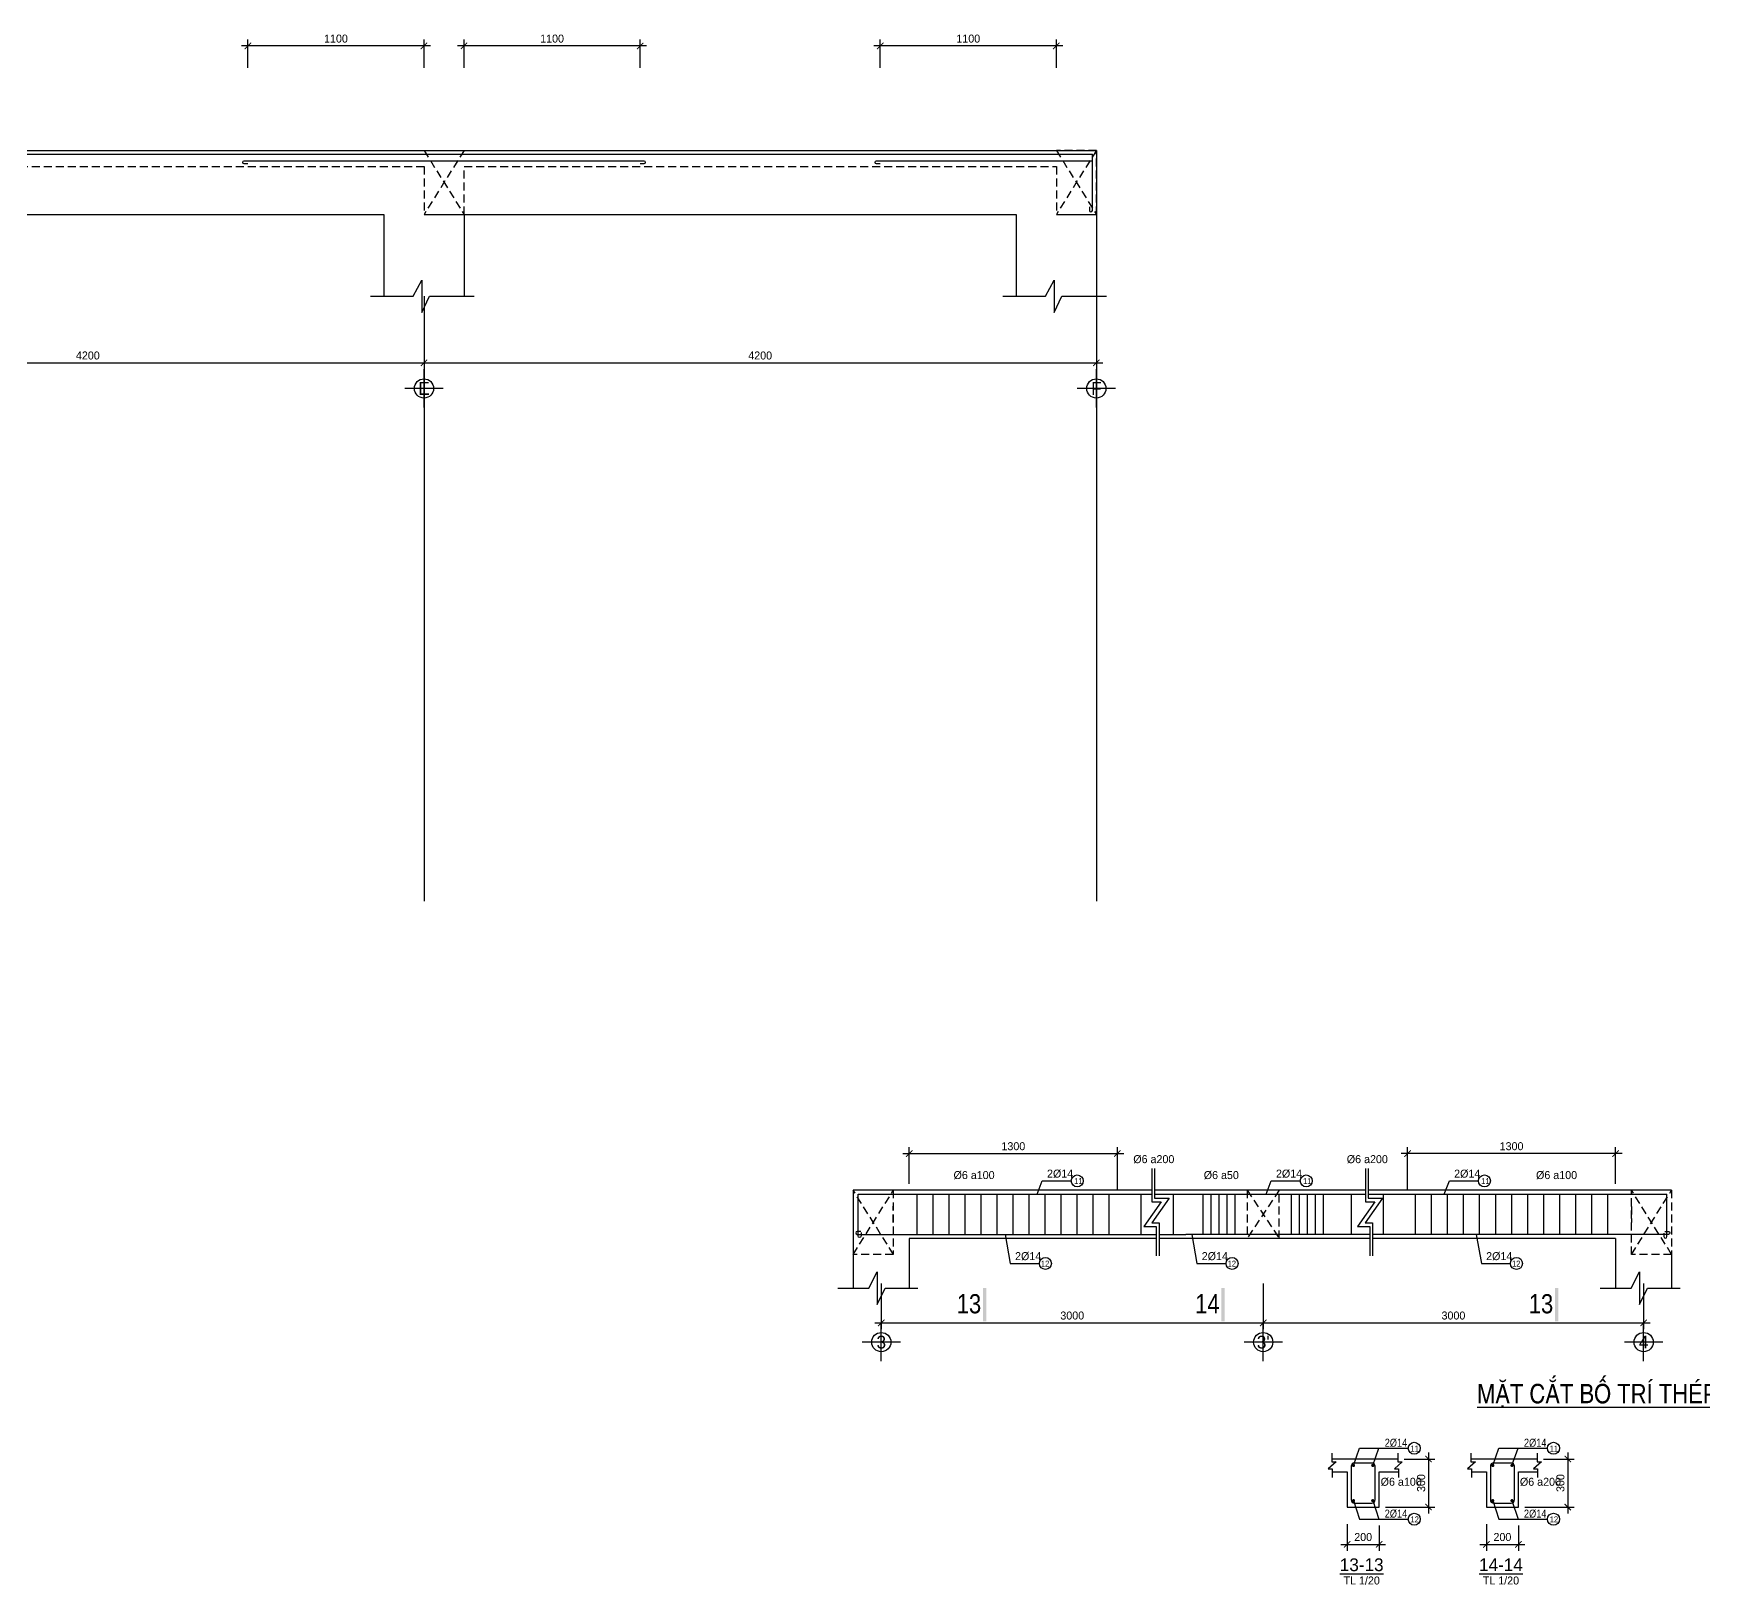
# Model space of a CAD drawing. Extents: x -317 to 4260, y -2056 to 757.
# Drawn here: x 2291 to 2813, y -1221 to -736 of the extents above; entities that cross this region are included whole.
import ezdxf
from ezdxf.enums import TextEntityAlignment as Align

# ---------------------------------------------------------------- set-up
doc = ezdxf.new("R2010")
doc.units = 0
doc.header["$MEASUREMENT"] = 0
doc.linetypes.add('CENTER2', pattern=[1.125, 0.75, -0.125, 0.125, -0.125])
doc.linetypes.add('HIDDEN', pattern=[0.375, 0.25, -0.125])
doc.layers.get('0').update_dxf_attribs({"linetype": 'CONTINUOUS'})
doc.layers.get('DEFPOINTS').update_dxf_attribs({"linetype": 'CONTINUOUS'})
for name, color, linetype in [('cot', 8, 'CONTINUOUS'), ('DAI', 3, 'CONTINUOUS'), ('DIM', 1, 'CONTINUOUS'), ('DUT', 7, 'CENTER2'), ('MOTAAR', 1, 'CONTINUOUS'), ('TEXT', 7, 'CONTINUOUS'), ('THEP', 6, 'CONTINUOUS'), ('TU1', 9, 'CONTINUOUS'), ('TUONG', 7, 'CONTINUOUS')]:
    doc.layers.add(name, color=color, linetype=linetype)
doc.styles.add('DIM-NEW', font='VHELVCN.TTF')
doc.styles.add('style1', font='VGOUDYN.TTF')
doc.styles.add('T1', font='romans.shx')
doc.styles.add('T2', font='VTIMESN.TTF')
doc.dimstyles.new('TL20', dxfattribs={"dimtxt": 2.5, "dimasz": 2, "dimexe": 2, "dimexo": 2, "dimgap": 1, "dimtad": 1, "dimdec": 0, "dimlfac": 20, "dimzin": 0, "dimdsep": 46, "dimtxsty": 'T2', "dimblk": 'ARCHTICK', "dimcen": 2.5, "dimdle": 2, "dimclrd": 1, "dimclre": 1, "dimclrt": 2, "dimadec": 0, "dimazin": 0, "dimtfac": 1, "dimtdec": 0, "dimtix": 1, "dimtofl": 0, "dimtmove": 0, "dimatfit": 0, "dimldrblk": 'ARCHTICK', "dimfxl": 0, "dimtolj": 1, "dimtzin": 0, "dimlwd": -1, "dimlwe": -1, "dimarcsym": 0})

# ---------------------------------------------------------------- blocks, each defined once
blk = doc.blocks.new('_ARCHTICK')
at = {"color": 0, "linetype": 'ByBlock', "const_width": 0.15}
blk.add_lwpolyline([(-0.5, -0.5), (0.5, 0.5)], dxfattribs=at)
blk = doc.blocks.new('*D100')
at = {"layer": 'DEFPOINTS', "color": 0}
for p in [(2675.2, -1124.93), (2794.01, -1124.93), (2794.01, -1139.26)]:
    blk.add_point(p, dxfattribs=at)
at = {"layer": 'TUONG', "color": 1}
for p, q in [((2675.2, -1126.93), (2675.2, -1141.26)), ((2794.01, -1126.93), (2794.01, -1141.26)), ((2673.2, -1139.26), (2796.01, -1139.26))]:
    blk.add_line(p, q, dxfattribs=at)
at = {"layer": 'TUONG', "color": 1, "xscale": 2, "yscale": 2, "zscale": 2, "rotation": 180}
blk.add_blockref('_ARCHTICK', (2675.2, -1139.26), dxfattribs=at)
at = {"layer": 'TUONG', "color": 1, "xscale": 2, "yscale": 2, "zscale": 2}
blk.add_blockref('_ARCHTICK', (2794.01, -1139.26), dxfattribs=at)
at = {"layer": 'TUONG', "color": 2, "insert": (2734.61, -1136.98), "char_height": 2.5, "attachment_point": 5, "style": 'T2'}
blk.add_mtext('\\A1;3000', dxfattribs=at)
blk = doc.blocks.new('*D99')
at = {"layer": 'DEFPOINTS', "color": 0}
for p in [(2555.9, -1124.93), (2675.2, -1124.93), (2675.2, -1139.26)]:
    blk.add_point(p, dxfattribs=at)
at = {"layer": 'TUONG', "color": 1}
for p, q in [((2555.9, -1126.93), (2555.9, -1141.26)), ((2675.2, -1126.93), (2675.2, -1141.26)), ((2553.9, -1139.26), (2677.2, -1139.26))]:
    blk.add_line(p, q, dxfattribs=at)
at = {"layer": 'TUONG', "color": 1, "xscale": 2, "yscale": 2, "zscale": 2, "rotation": 180}
blk.add_blockref('_ARCHTICK', (2555.9, -1139.26), dxfattribs=at)
at = {"layer": 'TUONG', "color": 1, "xscale": 2, "yscale": 2, "zscale": 2}
blk.add_blockref('_ARCHTICK', (2675.2, -1139.26), dxfattribs=at)
at = {"layer": 'TUONG', "color": 2, "insert": (2615.55, -1136.98), "char_height": 2.5, "attachment_point": 5, "style": 'T2'}
blk.add_mtext('\\A1;3000', dxfattribs=at)
blk = doc.blocks.new('truc2')
at = {"layer": 'MOTAAR'}
for p, q in [((0, -15), (0, 0)), ((7.5, -7.5), (-7.5, -7.5))]:
    blk.add_line(p, q, dxfattribs=at)
blk.add_lwpolyline([(0, -3.5), (0, -1.84)], dxfattribs=at)
blk.add_circle((0, -7.5), 3.75, dxfattribs=at)
at = {"layer": 'TEXT', "style": 'T2'}
blk.add_attdef('1', text='', height=5, dxfattribs=at).set_placement((0, -7.5), align=Align.MIDDLE_CENTER)
blk = doc.blocks.new('*D105')
at = {"layer": 'DEFPOINTS', "color": 0}
for p in [(2629.65, -1086.37), (2564.65, -1097.85), (2629.65, -1099.85)]:
    blk.add_point(p, dxfattribs=at)
at = {"layer": 'TUONG', "color": 1}
for p, q in [((2564.65, -1095.85), (2564.65, -1084.37)), ((2629.65, -1097.85), (2629.65, -1084.37)), ((2562.65, -1086.37), (2631.65, -1086.37))]:
    blk.add_line(p, q, dxfattribs=at)
at = {"layer": 'TUONG', "color": 1, "xscale": 2, "yscale": 2, "zscale": 2, "rotation": 180}
blk.add_blockref('_ARCHTICK', (2564.65, -1086.37), dxfattribs=at)
at = {"layer": 'TUONG', "color": 1, "xscale": 2, "yscale": 2, "zscale": 2}
blk.add_blockref('_ARCHTICK', (2629.65, -1086.37), dxfattribs=at)
at = {"layer": 'TUONG', "color": 2, "insert": (2597.15, -1084.09), "char_height": 2.5, "attachment_point": 5, "style": 'T2'}
blk.add_mtext('\\A1;1300', dxfattribs=at)
blk = doc.blocks.new('*D106')
at = {"layer": 'DEFPOINTS', "color": 0}
for p in [(2720.26, -1086.37), (2720.26, -1099.85), (2785.26, -1097.85)]:
    blk.add_point(p, dxfattribs=at)
at = {"layer": 'TUONG', "color": 1}
for p, q in [((2720.26, -1097.85), (2720.26, -1084.37)), ((2785.26, -1095.85), (2785.26, -1084.37)), ((2787.26, -1086.37), (2718.26, -1086.37))]:
    blk.add_line(p, q, dxfattribs=at)
at = {"layer": 'TUONG', "color": 1, "xscale": 2, "yscale": 2, "zscale": 2, "rotation": 180}
blk.add_blockref('_ARCHTICK', (2720.26, -1086.37), dxfattribs=at)
at = {"layer": 'TUONG', "color": 1, "xscale": 2, "yscale": 2, "zscale": 2}
blk.add_blockref('_ARCHTICK', (2785.26, -1086.37), dxfattribs=at)
at = {"layer": 'TUONG', "color": 2, "insert": (2752.76, -1084.09), "char_height": 2.5, "attachment_point": 5, "style": 'T2'}
blk.add_mtext('\\A1;1300', dxfattribs=at)
blk = doc.blocks.new('*D108')
at = {"layer": 'cot', "color": 1}
for p, q in [((2719.26, -1181.8), (2728.82, -1181.8)), ((2726.82, -1179.8), (2726.82, -1198.8)), ((2713.41, -1196.8), (2728.82, -1196.8))]:
    blk.add_line(p, q, dxfattribs=at)
at = {"layer": 'DEFPOINTS', "color": 0}
for p in [(2717.26, -1181.8), (2711.41, -1196.8), (2726.82, -1196.8)]:
    blk.add_point(p, dxfattribs=at)
at = {"layer": 'cot', "color": 1, "xscale": 2, "yscale": 2, "zscale": 2}
for p, rotation in [((2726.82, -1181.8), 90), ((2726.82, -1196.8), 270)]:
    blk.add_blockref('_ARCHTICK', p, dxfattribs=dict(at, rotation=rotation))
at = {"layer": 'cot', "color": 2, "lineweight": -2, "insert": (2724.54, -1189.3), "char_height": 2.5, "attachment_point": 5, "rotation": 90, "style": 'T2'}
blk.add_mtext('\\A1;300', dxfattribs=at)
blk = doc.blocks.new('*D107')
at = {"layer": 'cot', "color": 1}
for p, q in [((2701.41, -1202.12), (2701.41, -1210.45)), ((2711.41, -1202.57), (2711.41, -1210.45)), ((2699.41, -1208.45), (2713.41, -1208.45))]:
    blk.add_line(p, q, dxfattribs=at)
at = {"layer": 'DEFPOINTS', "color": 0}
for p in [(2701.41, -1200.12), (2711.41, -1200.57), (2711.41, -1208.45)]:
    blk.add_point(p, dxfattribs=at)
at = {"layer": 'cot', "color": 1, "xscale": 2, "yscale": 2, "zscale": 2, "rotation": 180}
blk.add_blockref('_ARCHTICK', (2701.41, -1208.45), dxfattribs=at)
at = {"layer": 'cot', "color": 1, "xscale": 2, "yscale": 2, "zscale": 2}
blk.add_blockref('_ARCHTICK', (2711.41, -1208.45), dxfattribs=at)
at = {"layer": 'cot', "color": 2, "lineweight": -2, "insert": (2706.41, -1206.17), "char_height": 2.5, "attachment_point": 5, "style": 'T2'}
blk.add_mtext('\\A1;200', dxfattribs=at)
blk = doc.blocks.new('*D110')
at = {"layer": 'cot', "color": 1}
for p, q in [((2744.9, -1202.12), (2744.9, -1210.45)), ((2754.9, -1202.57), (2754.9, -1210.45)), ((2742.9, -1208.45), (2756.9, -1208.45))]:
    blk.add_line(p, q, dxfattribs=at)
at = {"layer": 'DEFPOINTS', "color": 0}
for p in [(2744.9, -1200.12), (2754.9, -1200.57), (2754.9, -1208.45)]:
    blk.add_point(p, dxfattribs=at)
at = {"layer": 'cot', "color": 1, "xscale": 2, "yscale": 2, "zscale": 2, "rotation": 180}
blk.add_blockref('_ARCHTICK', (2744.9, -1208.45), dxfattribs=at)
at = {"layer": 'cot', "color": 1, "xscale": 2, "yscale": 2, "zscale": 2}
blk.add_blockref('_ARCHTICK', (2754.9, -1208.45), dxfattribs=at)
at = {"layer": 'cot', "color": 2, "lineweight": -2, "insert": (2749.9, -1206.17), "char_height": 2.5, "attachment_point": 5, "style": 'T2'}
blk.add_mtext('\\A1;200', dxfattribs=at)
blk = doc.blocks.new('*D109')
at = {"layer": 'cot', "color": 1}
for p, q in [((2762.75, -1181.8), (2772.31, -1181.8)), ((2770.31, -1179.8), (2770.31, -1198.8)), ((2756.9, -1196.8), (2772.31, -1196.8))]:
    blk.add_line(p, q, dxfattribs=at)
at = {"layer": 'DEFPOINTS', "color": 0}
for p in [(2760.75, -1181.8), (2754.9, -1196.8), (2770.31, -1196.8)]:
    blk.add_point(p, dxfattribs=at)
at = {"layer": 'cot', "color": 1, "xscale": 2, "yscale": 2, "zscale": 2}
for p, rotation in [((2770.31, -1181.8), 90), ((2770.31, -1196.8), 270)]:
    blk.add_blockref('_ARCHTICK', p, dxfattribs=dict(at, rotation=rotation))
at = {"layer": 'cot', "color": 2, "lineweight": -2, "insert": (2768.03, -1189.3), "char_height": 2.5, "attachment_point": 5, "rotation": 90, "style": 'T2'}
blk.add_mtext('\\A1;300', dxfattribs=at)
blk = doc.blocks.new('*D134')
at = {"layer": 'DEFPOINTS', "color": 0}
for p in [(2203.08, -832.75), (2413.08, -832.75), (2413.08, -839.36)]:
    blk.add_point(p, dxfattribs=at)
at = {"layer": 'TUONG', "color": 1}
for p, q in [((2201.08, -839.36), (2415.08, -839.36)), ((2203.08, -834.75), (2203.08, -841.36)), ((2413.08, -834.75), (2413.08, -841.36))]:
    blk.add_line(p, q, dxfattribs=at)
at = {"layer": 'TUONG', "color": 1, "xscale": 2, "yscale": 2, "zscale": 2, "rotation": 180}
blk.add_blockref('_ARCHTICK', (2203.08, -839.36), dxfattribs=at)
at = {"layer": 'TUONG', "color": 1, "xscale": 2, "yscale": 2, "zscale": 2}
blk.add_blockref('_ARCHTICK', (2413.08, -839.36), dxfattribs=at)
at = {"layer": 'TUONG', "color": 2, "insert": (2308.08, -837.08), "char_height": 2.5, "attachment_point": 5, "style": 'T2'}
blk.add_mtext('\\A1;4200', dxfattribs=at)
blk = doc.blocks.new('*D135')
at = {"layer": 'DEFPOINTS', "color": 0}
for p in [(2413.08, -832.75), (2623.08, -832.75), (2623.08, -839.36)]:
    blk.add_point(p, dxfattribs=at)
at = {"layer": 'TUONG', "color": 1}
for p, q in [((2411.08, -839.36), (2625.08, -839.36)), ((2413.08, -834.75), (2413.08, -841.36)), ((2623.08, -834.75), (2623.08, -841.36))]:
    blk.add_line(p, q, dxfattribs=at)
at = {"layer": 'TUONG', "color": 1, "xscale": 2, "yscale": 2, "zscale": 2, "rotation": 180}
blk.add_blockref('_ARCHTICK', (2413.08, -839.36), dxfattribs=at)
at = {"layer": 'TUONG', "color": 1, "xscale": 2, "yscale": 2, "zscale": 2}
blk.add_blockref('_ARCHTICK', (2623.08, -839.36), dxfattribs=at)
at = {"layer": 'TUONG', "color": 2, "insert": (2518.08, -837.08), "char_height": 2.5, "attachment_point": 5, "style": 'T2'}
blk.add_mtext('\\A1;4200', dxfattribs=at)
blk = doc.blocks.new('*D145')
at = {"layer": 'DEFPOINTS', "color": 0}
for p in [(2358.08, -740.37), (2358.08, -749.18), (2413.08, -749.18)]:
    blk.add_point(p, dxfattribs=at)
at = {"layer": 'TUONG', "color": 1}
for p, q in [((2415.08, -740.37), (2356.08, -740.37)), ((2358.08, -747.18), (2358.08, -738.37)), ((2413.08, -747.18), (2413.08, -738.37))]:
    blk.add_line(p, q, dxfattribs=at)
at = {"layer": 'TUONG', "color": 1, "xscale": 2, "yscale": 2, "zscale": 2, "rotation": 180}
blk.add_blockref('_ARCHTICK', (2358.08, -740.37), dxfattribs=at)
at = {"layer": 'TUONG', "color": 1, "xscale": 2, "yscale": 2, "zscale": 2}
blk.add_blockref('_ARCHTICK', (2413.08, -740.37), dxfattribs=at)
at = {"layer": 'TUONG', "color": 2, "insert": (2385.58, -738.09), "char_height": 2.5, "attachment_point": 5, "style": 'T2'}
blk.add_mtext('\\A1;1100', dxfattribs=at)
blk = doc.blocks.new('*D144')
at = {"layer": 'DEFPOINTS', "color": 0}
for p in [(2425.58, -740.37), (2425.58, -749.18), (2480.58, -749.18)]:
    blk.add_point(p, dxfattribs=at)
at = {"layer": 'TUONG', "color": 1}
for p, q in [((2482.58, -740.37), (2423.58, -740.37)), ((2425.58, -747.18), (2425.58, -738.37)), ((2480.58, -747.18), (2480.58, -738.37))]:
    blk.add_line(p, q, dxfattribs=at)
at = {"layer": 'TUONG', "color": 1, "xscale": 2, "yscale": 2, "zscale": 2, "rotation": 180}
blk.add_blockref('_ARCHTICK', (2425.58, -740.37), dxfattribs=at)
at = {"layer": 'TUONG', "color": 1, "xscale": 2, "yscale": 2, "zscale": 2}
blk.add_blockref('_ARCHTICK', (2480.58, -740.37), dxfattribs=at)
at = {"layer": 'TUONG', "color": 2, "insert": (2453.08, -738.09), "char_height": 2.5, "attachment_point": 5, "style": 'T2'}
blk.add_mtext('\\A1;1100', dxfattribs=at)
blk = doc.blocks.new('*D143')
at = {"layer": 'DEFPOINTS', "color": 0}
for p in [(2555.58, -740.37), (2555.58, -749.18), (2610.58, -749.18)]:
    blk.add_point(p, dxfattribs=at)
at = {"layer": 'TUONG', "color": 1}
for p, q in [((2612.58, -740.37), (2553.58, -740.37)), ((2555.58, -747.18), (2555.58, -738.37)), ((2610.58, -747.18), (2610.58, -738.37))]:
    blk.add_line(p, q, dxfattribs=at)
at = {"layer": 'TUONG', "color": 1, "xscale": 2, "yscale": 2, "zscale": 2, "rotation": 180}
blk.add_blockref('_ARCHTICK', (2555.58, -740.37), dxfattribs=at)
at = {"layer": 'TUONG', "color": 1, "xscale": 2, "yscale": 2, "zscale": 2}
blk.add_blockref('_ARCHTICK', (2610.58, -740.37), dxfattribs=at)
at = {"layer": 'TUONG', "color": 2, "insert": (2583.08, -738.09), "char_height": 2.5, "attachment_point": 5, "style": 'T2'}
blk.add_mtext('\\A1;1100', dxfattribs=at)

msp = doc.modelspace()

# ---------------------------------------------------------------- linework, layer by layer
at = {"layer": 'cot', "lineweight": -2, "ltscale": 10}
for points in [[(2703.405, -1183.798), (2705.283, -1178.449), (2720.498, -1178.449)], [(2709.405, -1183.798), (2711.283, -1178.449)], [(2746.895, -1183.798), (2748.774, -1178.449), (2763.988, -1178.449)], [(2752.895, -1183.798), (2754.774, -1178.449)], [(2703.405, -1194.798), (2705.283, -1200.592), (2720.498, -1200.592)], [(2709.405, -1194.798), (2711.283, -1200.592)], [(2746.895, -1194.798), (2748.774, -1200.592), (2763.988, -1200.592)], [(2752.895, -1194.798), (2754.774, -1200.592)]]:
    msp.add_lwpolyline(points, dxfattribs=at)
at = {"layer": 'DAI'}
for p, q in [((2567.121, -1111.605), (2567.121, -1099.105)), ((2572.121, -1111.605), (2572.121, -1099.105)), ((2577.121, -1111.605), (2577.121, -1099.105)), ((2582.121, -1111.605), (2582.121, -1099.105)), ((2587.121, -1111.605), (2587.121, -1099.105)), ((2592.121, -1111.605), (2592.121, -1099.105)), ((2597.121, -1111.605), (2597.121, -1099.105)), ((2602.121, -1111.605), (2602.121, -1099.105)), ((2607.121, -1111.605), (2607.121, -1099.105)), ((2612.121, -1111.605), (2612.121, -1099.105)), ((2617.121, -1111.605), (2617.121, -1099.105)), ((2622.121, -1111.605), (2622.121, -1099.105)), ((2627.121, -1111.605), (2627.121, -1099.105)), ((2637.121, -1111.605), (2637.121, -1099.105)), ((2647.121, -1111.605), (2647.121, -1099.105)), ((2656.415, -1111.605), (2656.415, -1099.105)), ((2658.915, -1111.605), (2658.915, -1099.105)), ((2661.415, -1111.605), (2661.415, -1099.105)), ((2663.915, -1111.605), (2663.915, -1099.105)), ((2666.415, -1111.605), (2666.415, -1099.105)), ((2683.982, -1111.605), (2683.982, -1099.105)), ((2686.482, -1111.605), (2686.482, -1099.105)), ((2688.982, -1111.605), (2688.982, -1099.105)), ((2691.482, -1111.605), (2691.482, -1099.105)), ((2693.982, -1111.605), (2693.982, -1099.105)), ((2702.797, -1111.605), (2702.797, -1099.105)), ((2712.797, -1111.605), (2712.797, -1099.105)), ((2722.797, -1111.605), (2722.797, -1099.105)), ((2727.797, -1111.605), (2727.797, -1099.105)), ((2732.797, -1111.605), (2732.797, -1099.105)), ((2737.797, -1111.605), (2737.797, -1099.105)), ((2742.797, -1111.605), (2742.797, -1099.105)), ((2747.797, -1111.605), (2747.797, -1099.105)), ((2752.797, -1111.605), (2752.797, -1099.105)), ((2757.797, -1111.605), (2757.797, -1099.105)), ((2762.797, -1111.605), (2762.797, -1099.105)), ((2767.797, -1111.605), (2767.797, -1099.105)), ((2772.797, -1111.605), (2772.797, -1099.105)), ((2777.797, -1111.605), (2777.797, -1099.105)), ((2782.797, -1111.605), (2782.797, -1099.105))]:
    msp.add_line(p, q, dxfattribs=at)
for points in [[(2710.155, -1184.048, 0.4142136), (2709.155, -1183.048), (2703.655, -1183.048, 0.4142136), (2702.655, -1184.048), (2702.655, -1194.548, 0.4142136), (2703.655, -1195.548), (2709.155, -1195.548, 0.4142136), (2710.155, -1194.548)], [(2753.645, -1184.048, 0.4142136), (2752.645, -1183.048), (2747.145, -1183.048, 0.4142136), (2746.145, -1184.048), (2746.145, -1194.548, 0.4142136), (2747.145, -1195.548), (2752.645, -1195.548, 0.4142136), (2753.645, -1194.548)]]:
    msp.add_lwpolyline(points, format="xyb", close=True, dxfattribs=at)
at = {"layer": 'DUT', "linetype": 'HIDDEN', "ltscale": 10}
for p, q in [((2425.581, -773.016), (2413.081, -793.016)), ((2413.081, -773.016), (2425.581, -793.016)), ((2623.081, -773.016), (2610.581, -793.016)), ((2610.581, -773.016), (2623.081, -793.016)), ((2559.692, -1117.855), (2547.154, -1097.855)), ((2547.154, -1117.855), (2559.654, -1097.855)), ((2680.199, -1097.855), (2670.199, -1112.855)), ((2670.199, -1097.855), (2680.199, -1112.855)), ((2802.764, -1117.855), (2790.226, -1097.855)), ((2790.226, -1117.855), (2802.726, -1097.855))]:
    msp.add_line(p, q, dxfattribs=at)
for points in [[(2215.581, -778.016), (2413.081, -778.016), (2413.081, -793.016), (2425.581, -793.016), (2425.581, -778.016), (2610.581, -778.016), (2610.581, -793.016), (2623.081, -793.016), (2623.081, -773.016), (2610.581, -773.016)], [(2559.654, -1097.855), (2559.654, -1117.855), (2547.154, -1117.855), (2547.154, -1117.855)], [(2680.199, -1112.855), (2680.199, -1097.855), (2670.199, -1097.855), (2670.199, -1112.855)], [(2802.726, -1097.855), (2802.726, -1097.855), (2802.726, -1117.855), (2790.226, -1117.855), (2790.226, -1097.855)], [(2559.654, -1107.855), (2559.654, -1102.795)], [(2790.226, -1102.855), (2790.226, -1107.855)]]:
    msp.add_lwpolyline(points, dxfattribs=at)
at = {"layer": 'TEXT', "ltscale": 10}
for points in [[(2587.623, -1138.823), (2588.673, -1138.823), (2587.623, -1128.323), (2588.673, -1128.323)], [(2662.073, -1138.823), (2663.123, -1138.823), (2662.073, -1128.323), (2663.123, -1128.323)], [(2766.288, -1138.823), (2767.338, -1138.823), (2766.288, -1128.323), (2767.338, -1128.323)]]:
    msp.add_trace(points, dxfattribs=at)
at = {"layer": 'THEP', "ltscale": 10}
for points in [[(2621.831, -774.266), (1584.331, -774.266)], [(2548.63, -1099.105), (2640.419, -1099.105)], [(2641.279, -1099.105), (2707.107, -1099.105)], [(2707.967, -1099.105), (2801.288, -1099.105)], [(2642.66, -1111.605), (2651.07, -1111.605)], [(2708.488, -1111.605), (2651.07, -1111.605)]]:
    msp.add_lwpolyline(points, dxfattribs=at)
for points in [[(2358.081, -777.203), (2356.954, -777.203, -1), (2356.954, -776.266), (2358.081, -776.266), (2424.331, -776.266), (2480.581, -776.266), (2481.708, -776.266, -1), (2481.708, -777.203), (2480.581, -777.203)], [(2555.581, -777.203), (2554.454, -777.203, -1), (2554.454, -776.266), (2555.581, -776.266), (2621.831, -776.266)], [(2620.894, -790.617), (2620.894, -791.744, 1), (2621.831, -791.744), (2621.831, -774.226)], [(2549.567, -1110.987), (2549.567, -1112.114, -1), (2548.63, -1112.114), (2548.63, -1111.605), (2548.63, -1099.105)], [(2800.35, -1111.197), (2800.35, -1112.324, 1), (2801.288, -1112.324), (2801.288, -1110.918), (2801.288, -1099.105)], [(2549.507, -1110.667), (2548.38, -1110.667, 1), (2548.38, -1111.605), (2552.18, -1111.605), (2641.8, -1111.605)], [(2800.624, -1110.667), (2801.751, -1110.667, -1), (2801.751, -1111.605), (2749.479, -1111.605), (2709.348, -1111.605)]]:
    msp.add_lwpolyline(points, format="xyb", dxfattribs=at)
at = {"layer": 'THEP', "const_width": 0.5}
for points in [[(2703.155, -1183.798, 1), (2703.655, -1183.798, 1)], [(2709.655, -1183.798, -1), (2709.155, -1183.798, -1)], [(2746.645, -1183.798, 1), (2747.145, -1183.798, 1)], [(2753.145, -1183.798, -1), (2752.645, -1183.798, -1)], [(2703.155, -1194.798, -1), (2703.655, -1194.798, -1)], [(2709.655, -1194.798, 1), (2709.155, -1194.798, 1)], [(2746.645, -1194.798, -1), (2747.145, -1194.798, -1)], [(2753.145, -1194.798, 1), (2752.645, -1194.798, 1)]]:
    msp.add_lwpolyline(points, format="xyb", close=True, dxfattribs=at)
at = {"layer": 'TU1', "lineweight": -2, "ltscale": 10}
for points in [[(2604.564, -1099.105), (2606.18, -1094.915), (2615.256, -1094.915)], [(2676.076, -1099.105), (2677.692, -1094.915), (2686.767, -1094.915)], [(2731.725, -1099.105), (2733.341, -1094.915), (2742.416, -1094.915)], [(2594.577, -1111.605), (2596.193, -1120.696), (2605.268, -1120.696)], [(2652.89, -1111.605), (2654.506, -1120.696), (2663.582, -1120.696)], [(2741.718, -1111.605), (2743.334, -1120.696), (2752.409, -1120.696)]]:
    msp.add_lwpolyline(points, dxfattribs=at)
at = {"layer": 'TU1'}
for points in [[(2696.597, -1179.923), (2696.597, -1182.641), (2697.957, -1182.641), (2695.491, -1184.896), (2696.753, -1184.896), (2696.753, -1187.61)], [(2717.26, -1179.923), (2717.26, -1182.641), (2718.62, -1182.641), (2716.153, -1184.896), (2717.415, -1184.896), (2717.415, -1187.61)], [(2740.087, -1179.923), (2740.087, -1182.641), (2741.447, -1182.641), (2738.981, -1184.896), (2740.243, -1184.896), (2740.243, -1187.61)], [(2760.75, -1179.923), (2760.75, -1182.641), (2762.11, -1182.641), (2759.643, -1184.896), (2760.905, -1184.896), (2760.905, -1187.61)]]:
    msp.add_lwpolyline(points, dxfattribs=at)
at = {"layer": 'TU1', "ltscale": 10}
for centre in [(2617.131, -1094.915), (2688.642, -1094.915), (2744.291, -1094.915), (2607.143, -1120.696), (2665.457, -1120.696), (2754.284, -1120.696), (2722.373, -1178.449), (2765.863, -1178.449), (2722.373, -1200.592), (2765.863, -1200.592)]:
    msp.add_circle(centre, 1.875, dxfattribs=at)
at = {"layer": 'TUONG'}
for p, q in [((1583.081, -773.016), (2623.081, -773.016)), ((2623.081, -773.016), (2623.081, -818.575)), ((2203.081, -793.016), (2400.581, -793.016)), ((2400.581, -793.016), (2400.581, -818.575)), ((2413.081, -793.016), (2598.081, -793.016)), ((2425.581, -793.016), (2425.581, -818.575)), ((2598.081, -793.016), (2598.081, -818.575)), ((2610.581, -793.016), (2623.081, -793.016)), ((2413.081, -818.575), (2413.081, -1007.49)), ((2623.081, -818.575), (2623.081, -1007.49)), ((2547.154, -1097.855), (2547.154, -1128.414)), ((2640.419, -1097.855), (2547.154, -1097.855)), ((2707.107, -1097.855), (2641.279, -1097.855)), ((2802.726, -1097.855), (2707.967, -1097.855)), ((2564.654, -1112.855), (2564.654, -1128.414)), ((2641.8, -1112.855), (2564.654, -1112.855)), ((2708.488, -1112.855), (2642.66, -1112.855)), ((2785.264, -1112.855), (2709.348, -1112.855)), ((2785.264, -1112.855), (2785.264, -1128.414)), ((2802.764, -1117.855), (2802.764, -1128.414))]:
    msp.add_line(p, q, dxfattribs=at)
for points in [[(2396.32, -818.575), (2409.738, -818.575), (2412.393, -813.492), (2412.393, -823.657), (2414.827, -818.575), (2428.79, -818.575)], [(2593.82, -818.575), (2607.238, -818.575), (2609.893, -813.492), (2609.893, -823.657), (2612.327, -818.575), (2626.29, -818.575)], [(2640.419, -1091.013), (2640.419, -1101.403), (2643.356, -1101.403), (2637.95, -1109.155), (2641.8, -1109.155), (2641.8, -1118.345)], [(2641.279, -1091.013), (2641.279, -1100.278), (2645.797, -1100.278), (2640.391, -1108.03), (2642.66, -1108.03), (2642.66, -1118.345)], [(2707.107, -1091.013), (2707.107, -1101.403), (2710.044, -1101.403), (2704.638, -1109.155), (2708.488, -1109.155), (2708.488, -1118.345)], [(2707.967, -1091.013), (2707.967, -1100.278), (2712.485, -1100.278), (2707.079, -1108.03), (2709.348, -1108.03), (2709.348, -1118.345)], [(2542.32, -1128.414), (2551.988, -1128.414), (2554.643, -1123.331), (2554.643, -1133.497), (2557.077, -1128.414), (2567.29, -1128.414)], [(2780.429, -1128.414), (2790.098, -1128.414), (2792.753, -1123.331), (2792.753, -1133.497), (2795.187, -1128.414), (2805.4, -1128.414)], [(2717.26, -1181.798), (2696.597, -1181.798)], [(2760.75, -1181.798), (2740.087, -1181.798)], [(2696.792, -1185.798), (2701.405, -1185.798), (2701.405, -1196.798), (2711.405, -1196.798), (2711.405, -1185.798), (2717.454, -1185.798)], [(2740.282, -1185.798), (2744.895, -1185.798), (2744.895, -1196.798), (2754.895, -1196.798), (2754.895, -1185.798), (2760.944, -1185.798)]]:
    msp.add_lwpolyline(points, dxfattribs=at)

# ---------------------------------------------------------------- block references
at = {"layer": 'DIM', "ltscale": 10, "xscale": 0.8000000000000002, "yscale": 0.8000000000000002, "zscale": 0.8000000000000002}
for p, values in [((2413.081, -841.358), {'1': 'E'}), ((2623.081, -841.358), {'1': 'F'}), ((2555.904, -1139.262), {'1': '3'}), ((2675.199, -1139.262), {'1': "3'"}), ((2794.014, -1139.262), {'1': '4'})]:
    msp.add_blockref('truc2', p, dxfattribs=at).add_auto_attribs(values)

# ---------------------------------------------------------------- texts
at = {"layer": 'TEXT', "ltscale": 10}
for s, height, style, p in [('%%2546 a200', 2.5, 'style1', (2634.614, -1089.368)), ('%%2546 a200', 2.5, 'style1', (2701.302, -1089.368)), ('%%2546 a100', 2.5, 'style1', (2578.471, -1094.337)), ('2%%25414', 2.5, 'style1', (2607.666, -1093.884)), ('11', 1.875, 'DIM-NEW', (2616.133, -1095.922)), ('%%2546 a50', 2.5, 'style1', (2656.624, -1094.337)), ('2%%25414', 2.5, 'style1', (2679.177, -1093.884)), ('11', 1.875, 'DIM-NEW', (2687.644, -1095.922)), ('2%%25414', 2.5, 'style1', (2734.827, -1093.884)), ('11', 1.875, 'DIM-NEW', (2743.293, -1095.922)), ('%%2546 a100', 2.5, 'style1', (2760.409, -1094.337)), ('2%%25414', 2.5, 'style1', (2597.679, -1119.665)), ('12', 1.875, 'DIM-NEW', (2605.766, -1121.703)), ('2%%25414', 2.5, 'style1', (2655.992, -1119.665)), ('12', 1.875, 'DIM-NEW', (2664.08, -1121.703)), ('2%%25414', 2.5, 'style1', (2744.819, -1119.665)), ('12', 1.875, 'DIM-NEW', (2752.907, -1121.703)), ('13', 6, 'DIM-NEW', (2579.464, -1136.281)), ('14', 6, 'DIM-NEW', (2653.914, -1136.281)), ('13', 6, 'DIM-NEW', (2758.129, -1136.281)), ('11', 1.875, 'DIM-NEW', (2721.198, -1179.456)), ('11', 1.875, 'DIM-NEW', (2764.688, -1179.456)), ('%%2546 a100', 2.5, 'style1', (2711.877, -1190.146)), ('%%2546 a200', 2.5, 'style1', (2755.367, -1190.146)), ('12', 1.875, 'DIM-NEW', (2721.198, -1201.599)), ('12', 1.875, 'DIM-NEW', (2764.688, -1201.599))]:
    msp.add_text(s, height=height, dxfattribs=dict(at, style=style)).set_placement(p)
at = {"layer": 'TEXT', "style": 'DIM-NEW'}
msp.add_text("%%UMAËT CAÉT BOÁ TRÍ THEÙP DAÀM TRUÏC D' TL:1/20", height=6, dxfattribs=at).set_placement((2741.979, -1164.353))
for p in [(2713.146, -1177.949), (2756.636, -1177.949), (2713.146, -1200.092), (2756.636, -1200.092)]:
    e = msp.add_text('2%%25414', height=2.5, dxfattribs=at)
    e.set_placement(p)
    e.dxf.unprotected_set("ltscale", 0)
at = {"layer": 'TEXT', "char_height": 4, "width": 17.33333, "attachment_point": 5, "line_spacing_factor": 0.85, "style": 'T1'}
for s, insert in [('{\\fVNI-Aptima|b0|i0|c0|p2;\\L13-13\\P\\H0.625x;\\lTL 1/20}', (2705.952, -1216.917)), ('{\\fVNI-Aptima|b0|i0|c0|p2;\\L14-14\\P\\H0.625x;\\lTL 1/20}', (2749.443, -1216.917))]:
    msp.add_mtext(s, dxfattribs=dict(at, insert=insert))

# ---------------------------------------------------------------- dimensions: what is measured, and where the dimension line sits
at = {"layer": 'cot', "lineweight": -2, "ltscale": 10}
for base, p1, p2, picture, middle in [((2726.823, -1196.798), (2717.26, -1181.798), (2711.405, -1196.798), '*D108', (2724.544, -1189.298)), ((2770.313, -1196.798), (2760.75, -1181.798), (2754.895, -1196.798), '*D109', (2768.034, -1189.298))]:
    dim = msp.add_linear_dim(base=base, p1=p1, p2=p2, angle=90, dimstyle='TL20', dxfattribs=at)
    dim.commit()
    dim.dimension.update_dxf_attribs({"geometry": picture, "text_midpoint": middle})
for base, p1, p2, picture, middle in [((2711.405, -1208.452), (2701.405, -1200.122), (2711.405, -1200.568), '*D107', (2706.405, -1206.173)), ((2754.895, -1208.452), (2744.895, -1200.122), (2754.895, -1200.568), '*D110', (2749.895, -1206.173))]:
    dim = msp.add_linear_dim(base=base, p1=p1, p2=p2, dimstyle='TL20', dxfattribs=at)
    dim.commit()
    dim.dimension.update_dxf_attribs({"geometry": picture, "text_midpoint": middle})
at = {"layer": 'TUONG'}
for base, p1, p2, picture, middle in [((2358.081, -740.371), (2413.081, -749.18), (2358.081, -749.18), '*D145', (2385.581, -738.091)), ((2425.581, -740.371), (2480.581, -749.18), (2425.581, -749.18), '*D144', (2453.081, -738.091)), ((2555.581, -740.371), (2610.581, -749.18), (2555.581, -749.18), '*D143', (2583.081, -738.091)), ((2720.264, -1086.365), (2785.264, -1097.855), (2720.264, -1099.855), '*D106', (2752.764, -1084.085))]:
    dim = msp.add_linear_dim(base=base, p1=p1, p2=p2, angle=180, dimstyle='TL20', dxfattribs=at)
    dim.commit()
    dim.dimension.update_dxf_attribs({"geometry": picture, "text_midpoint": middle})
for base, p1, p2, picture, middle in [((2413.081, -839.358), (2203.081, -832.75), (2413.081, -832.75), '*D134', (2308.081, -837.078)), ((2623.081, -839.358), (2413.081, -832.75), (2623.081, -832.75), '*D135', (2518.081, -837.078))]:
    dim = msp.add_linear_dim(base=base, p1=p1, p2=p2, dimstyle='TL20', override={"dimtmove": 1}, dxfattribs=at)
    dim.commit()
    dim.dimension.update_dxf_attribs({"geometry": picture, "text_midpoint": middle})
dim = msp.add_linear_dim(base=(2629.654, -1086.365), p1=(2564.654, -1097.855), p2=(2629.654, -1099.855), dimstyle='TL20', dxfattribs=at)
dim.commit()
dim.dimension.update_dxf_attribs({"geometry": '*D105', "text_midpoint": (2597.154, -1084.085)})
for base, p1, p2, picture, middle in [((2675.199, -1139.262), (2555.904, -1124.929), (2675.199, -1124.929), '*D99', (2615.551, -1136.982)), ((2794.014, -1139.262), (2675.199, -1124.929), (2794.014, -1124.929), '*D100', (2734.606, -1136.982))]:
    dim = msp.add_linear_dim(base=base, p1=p1, p2=p2, text='3000', dimstyle='TL20', override={"dimtmove": 1}, dxfattribs=at)
    dim.commit()
    dim.dimension.update_dxf_attribs({"geometry": picture, "text_midpoint": middle})

doc.saveas('drawing.dxf')
